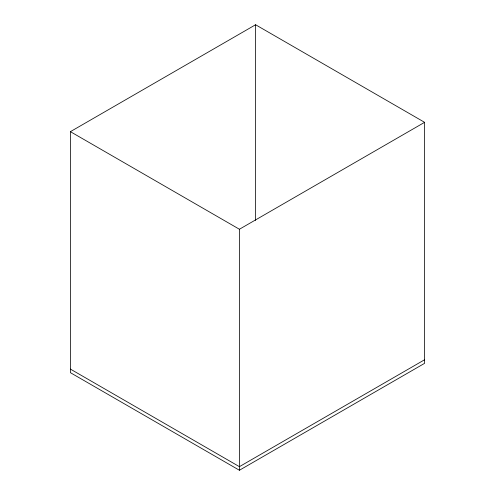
<?xml version="1.0" encoding="UTF-8"?>
<svg xmlns="http://www.w3.org/2000/svg" width="495" height="495" viewBox="0 0 495 495"><rect width="100%" height="100%" fill="white"/><g stroke="black" fill="none" stroke-linecap="round" stroke-linejoin="round"><path stroke-width="0.74" d="M70.401 131.664L255.587 24.75L424.599 122.327L424.599 363.336L239.413 470.25L70.401 372.673L70.401 131.664L239.413 229.247L424.599 122.327M424.599 359.754L239.413 466.667L70.401 369.091M255.587 24.75L255.587 220.411M239.413 229.247L239.413 470.25"/></g></svg>
